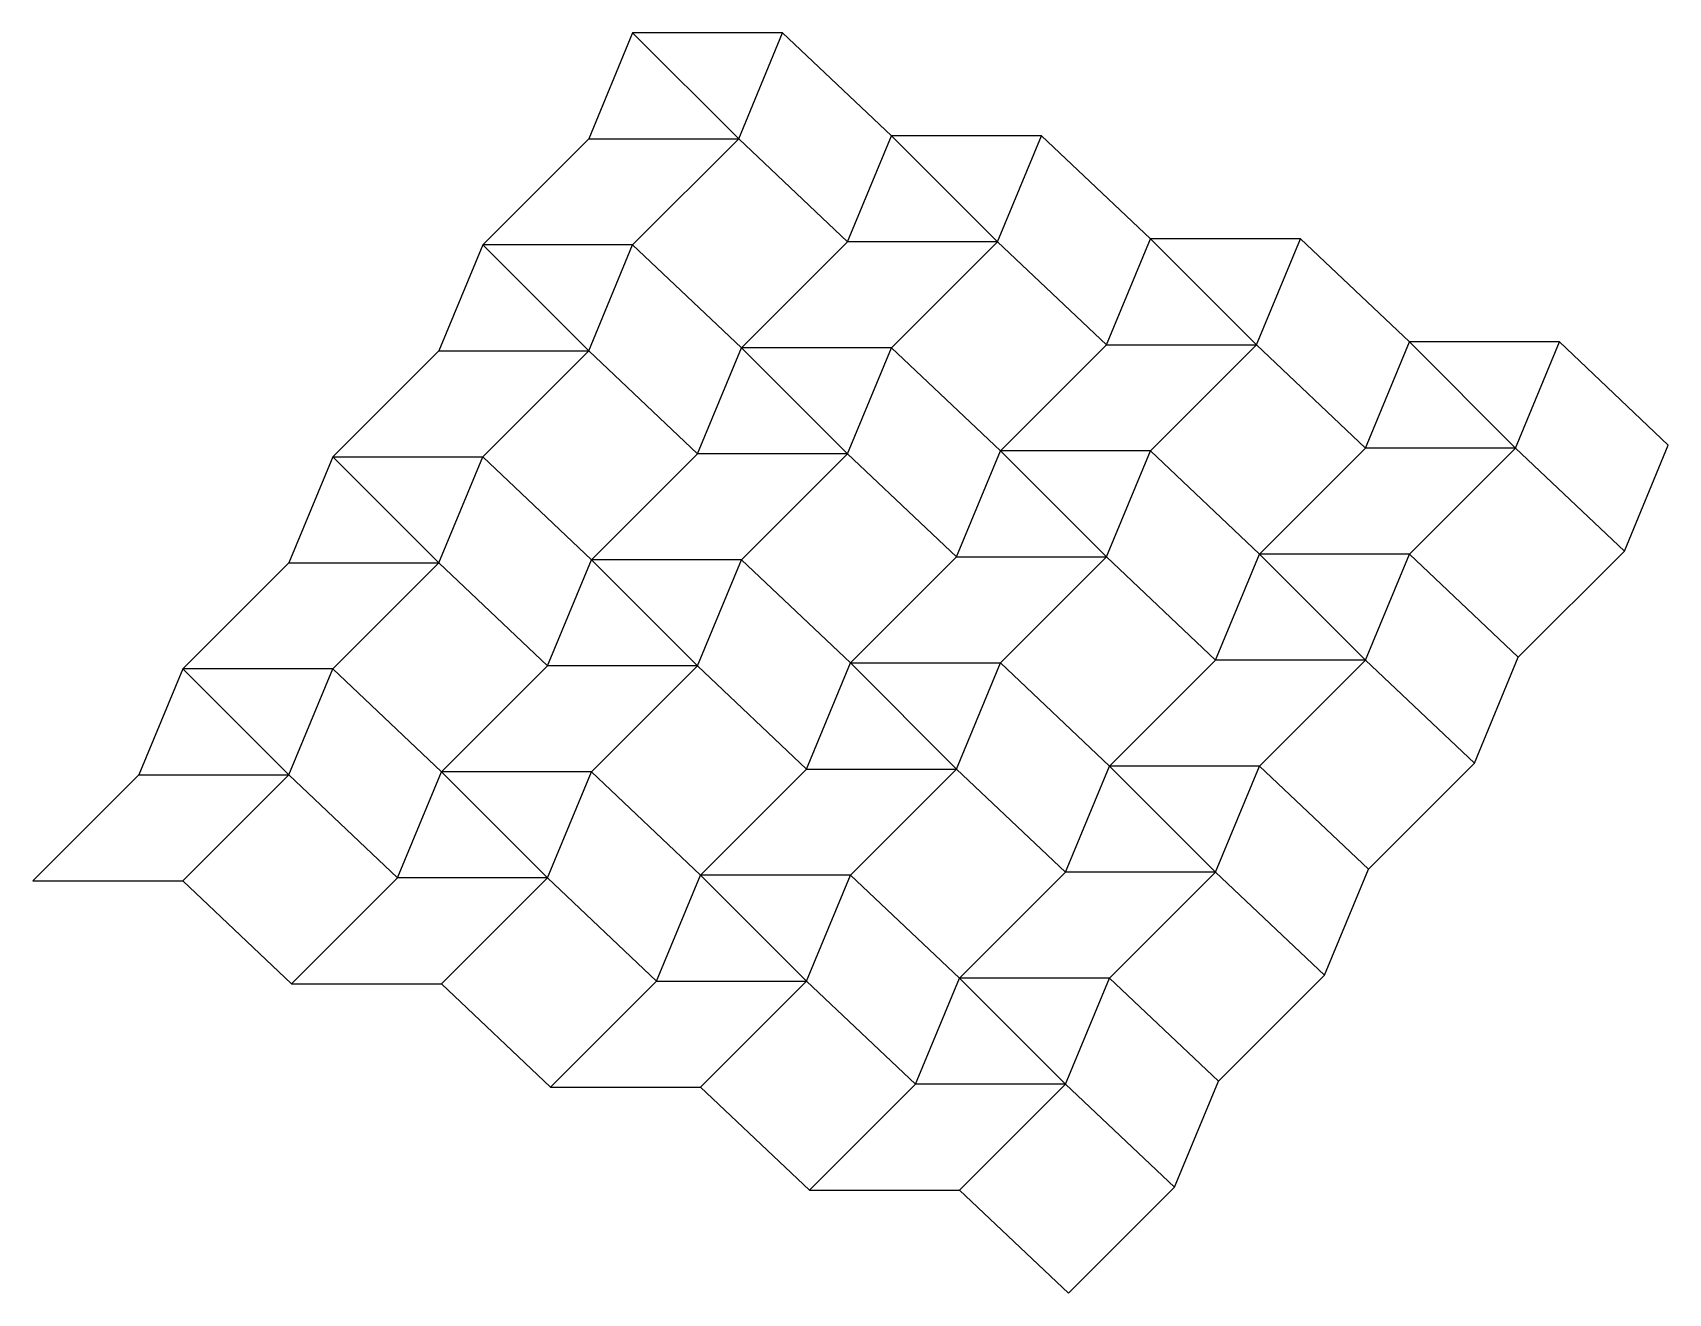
# Model space of a CAD drawing. Extents: x -40 to 69, y -84 to 0.
import ezdxf

# ---------------------------------------------------------------- set-up
doc = ezdxf.new("R2010")
doc.units = 0
for name, color, linetype in [('Mountain', 1, 'Continuous'), ('Outline', 3, 'Continuous'), ('Valley', 5, 'Continuous')]:
    doc.layers.add(name, color=color, linetype=linetype)

msp = doc.modelspace()

# ---------------------------------------------------------------- linework, layer by layer
at = {"layer": 'Mountain', "color": 1}
for p, q in [((-2.93, -7.07), (7.07, -7.07)), ((14.33, -13.95), (17.26, -6.87)), ((24.33, -13.95), (17.26, -6.87)), ((24.33, -13.95), (27.26, -6.87)), ((-2.93, -21.21), (-10, -14.14)), ((-2.93, -21.21), (0, -14.14)), ((17.26, -21.02), (24.33, -13.95)), ((24.33, -13.95), (31.6, -20.82)), ((48.86, -27.7), (51.79, -20.62)), ((58.86, -27.7), (51.79, -20.62)), ((58.86, -27.7), (61.79, -20.62)), ((-2.93, -21.21), (-10, -28.28)), ((4.33, -28.09), (-2.93, -21.21)), ((17.26, -21.02), (7.26, -21.02)), ((17.26, -21.02), (24.52, -27.89)), ((24.52, -27.89), (31.6, -20.82)), ((31.6, -20.82), (41.6, -20.82)), ((-20, -28.28), (-10, -28.28)), ((-2.74, -35.16), (-10, -28.28)), ((4.33, -28.09), (-2.74, -35.16)), ((14.33, -28.09), (4.33, -28.09)), ((21.6, -34.96), (24.52, -27.89)), ((31.6, -34.96), (24.52, -27.89)), ((31.6, -34.96), (34.52, -27.89)), ((51.79, -34.77), (58.86, -27.7)), ((66.12, -34.57), (58.86, -27.7)), ((51.79, -34.77), (41.79, -34.77)), ((59.05, -41.64), (51.79, -34.77)), ((-22.93, -35.36), (-12.93, -35.36)), ((-5.67, -42.23), (-2.74, -35.16)), ((4.33, -42.23), (-2.74, -35.16)), ((4.33, -42.23), (7.26, -35.16)), ((31.6, -34.96), (24.52, -42.03)), ((38.86, -41.84), (31.6, -34.96)), ((-22.93, -49.5), (-30, -42.43)), ((-22.93, -49.5), (-20, -42.43)), ((-2.74, -49.3), (4.33, -42.23)), ((4.33, -42.23), (11.6, -49.11)), ((14.52, -42.03), (24.52, -42.03)), ((31.79, -48.91), (24.52, -42.03)), ((38.86, -41.84), (31.79, -48.91)), ((48.86, -41.84), (38.86, -41.84)), ((28.86, -55.98), (31.79, -48.91)), ((38.86, -55.98), (31.79, -48.91)), ((38.86, -55.98), (41.79, -48.91)), ((-30, -56.57), (-22.93, -49.5)), ((-15.67, -56.37), (-22.93, -49.5)), ((-2.74, -49.3), (-12.74, -49.3)), ((-2.74, -49.3), (4.52, -56.18)), ((4.52, -56.18), (11.6, -49.11)), ((11.6, -49.11), (21.6, -49.11)), ((-22.74, -63.44), (-15.67, -56.37)), ((-5.67, -56.37), (-15.67, -56.37)), ((1.6, -63.25), (4.52, -56.18)), ((11.6, -63.25), (4.52, -56.18)), ((11.6, -63.25), (14.52, -56.18)), ((31.79, -63.05), (38.86, -55.98)), ((46.12, -62.85), (38.86, -55.98)), ((31.79, -63.05), (21.79, -63.05)), ((39.05, -69.93), (31.79, -63.05)), ((4.53, -70.32), (11.6, -63.25)), ((18.86, -70.12), (11.6, -63.25)), ((11.79, -77.19), (18.86, -70.12)), ((28.86, -70.12), (18.86, -70.12))]:
    msp.add_line(p, q, dxfattribs=at)
at = {"layer": 'Outline', "color": 3}
msp.add_lwpolyline([(10, 0), (0, 0), (-2.93, -7.07), (-10, -14.14), (-12.93, -21.21), (-20, -28.28), (-22.93, -35.36), (-30, -42.43), (-32.93, -49.5), (-40, -56.57), (-30, -56.57), (-22.74, -63.44), (-12.74, -63.44), (-5.47, -70.32), (4.53, -70.32), (11.79, -77.19), (21.79, -77.19), (29.05, -84.07), (36.12, -77), (39.05, -69.93), (46.12, -62.85), (49.05, -55.78), (56.12, -48.71), (59.05, -41.64), (66.12, -34.57), (69.05, -27.5), (61.79, -20.62), (51.79, -20.62), (44.52, -13.75), (34.52, -13.75), (27.26, -6.87), (17.26, -6.87)], close=True, dxfattribs=at)
at = {"layer": 'Valley', "color": 5}
for p, q in [((7.07, -7.07), (0, 0)), ((7.07, -7.07), (10, 0)), ((0, -14.14), (7.07, -7.07)), ((14.33, -13.95), (7.07, -7.07)), ((0, -14.14), (-10, -14.14)), ((7.26, -21.02), (0, -14.14)), ((7.26, -21.02), (14.33, -13.95)), ((24.33, -13.95), (14.33, -13.95)), ((31.6, -20.82), (34.52, -13.75)), ((41.6, -20.82), (34.52, -13.75)), ((41.6, -20.82), (44.52, -13.75)), ((-12.93, -21.21), (-2.93, -21.21)), ((4.33, -28.09), (7.26, -21.02)), ((14.33, -28.09), (7.26, -21.02)), ((14.33, -28.09), (17.26, -21.02)), ((34.52, -27.89), (41.6, -20.82)), ((48.86, -27.7), (41.6, -20.82)), ((-12.93, -35.36), (-20, -28.28)), ((-12.93, -35.36), (-10, -28.28)), ((14.33, -28.09), (7.26, -35.16)), ((14.33, -28.09), (21.6, -34.96)), ((34.52, -27.89), (24.52, -27.89)), ((41.79, -34.77), (34.52, -27.89)), ((41.79, -34.77), (48.86, -27.7)), ((58.86, -27.7), (48.86, -27.7)), ((38.86, -41.84), (41.79, -34.77)), ((48.86, -41.84), (41.79, -34.77)), ((48.86, -41.84), (51.79, -34.77)), ((-20, -42.43), (-12.93, -35.36)), ((-5.67, -42.23), (-12.93, -35.36)), ((7.26, -35.16), (-2.74, -35.16)), ((7.26, -35.16), (14.52, -42.03)), ((21.6, -34.96), (14.52, -42.03)), ((21.6, -34.96), (31.6, -34.96)), ((-20, -42.43), (-30, -42.43)), ((-12.74, -49.3), (-20, -42.43)), ((-12.74, -49.3), (-5.67, -42.23)), ((4.33, -42.23), (-5.67, -42.23)), ((11.6, -49.11), (14.52, -42.03)), ((21.6, -49.11), (14.52, -42.03)), ((21.6, -49.11), (24.52, -42.03)), ((48.86, -41.84), (41.79, -48.91)), ((56.12, -48.71), (48.86, -41.84)), ((41.79, -48.91), (31.79, -48.91)), ((49.05, -55.78), (41.79, -48.91)), ((-32.93, -49.5), (-22.93, -49.5)), ((-15.67, -56.37), (-12.74, -49.3)), ((-5.67, -56.37), (-12.74, -49.3)), ((-5.67, -56.37), (-2.74, -49.3)), ((14.52, -56.18), (21.6, -49.11)), ((28.86, -55.98), (21.6, -49.11)), ((-12.74, -63.44), (-5.67, -56.37)), ((-5.67, -56.37), (1.6, -63.25)), ((14.52, -56.18), (4.52, -56.18)), ((21.79, -63.05), (14.52, -56.18)), ((21.79, -63.05), (28.86, -55.98)), ((38.86, -55.98), (28.86, -55.98)), ((18.86, -70.12), (21.79, -63.05)), ((28.86, -70.12), (21.79, -63.05)), ((28.86, -70.12), (31.79, -63.05)), ((-5.47, -70.32), (1.6, -63.25)), ((1.6, -63.25), (11.6, -63.25)), ((21.79, -77.19), (28.86, -70.12)), ((36.12, -77), (28.86, -70.12))]:
    msp.add_line(p, q, dxfattribs=at)

doc.saveas('drawing.dxf')
